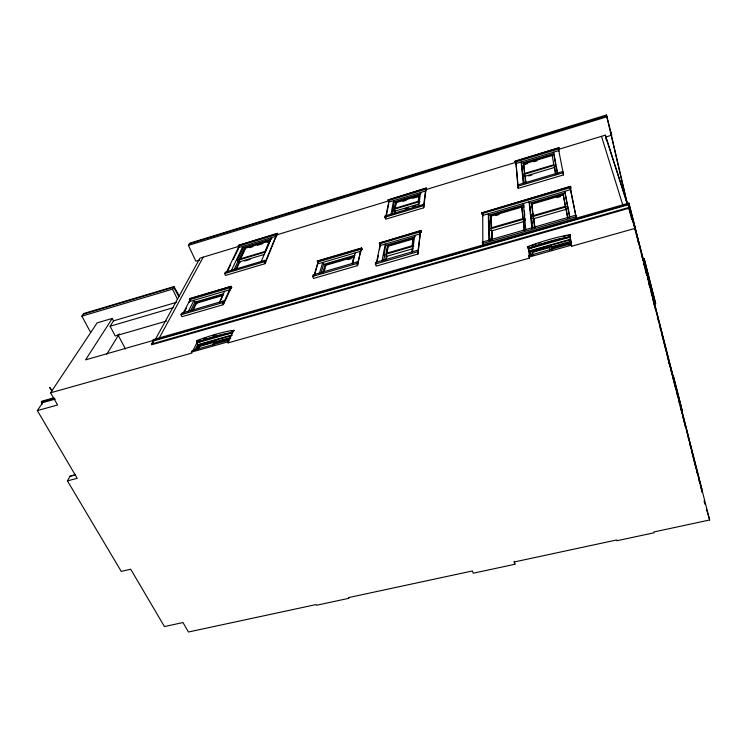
<?xml version="1.0" encoding="UTF-8"?>
<svg xmlns="http://www.w3.org/2000/svg" width="747" height="747" viewBox="0 0 747 747"><rect width="100%" height="100%" fill="white"/><g stroke="black" fill="none" stroke-linecap="round" stroke-linejoin="round"><path stroke-width="1.12" d="M194.948 350.427L197.638 344.731L196.526 342.453L196.713 340.632L199.832 339.465A102.965 40.73 -25.9 0 1 230.879 330.65L233.97 330.576L232.308 332.835L228.04 342.892L529.502 258.088L529.044 255.558L571.147 243.69L571.455 244.755M420.673 232.448L421.411 232.233L420.972 230.45L379.355 243.092L379.868 244.446L380.596 244.241L380.335 243.559L420.43 231.766L418.012 254.017L376.199 266.119L375.386 264.008L375.704 262.43L417.433 250.32L418.199 252.458M423.876 206.517L423.175 204.538L385.163 215.948L384.901 217.246L385.629 219.207L423.717 207.806L425.921 189.925L426.64 189.374L515.299 162.482L514.898 161.147L558.924 147.785L559.363 149.447L558.644 149.661L558.457 148.989L515.832 161.931L517.904 186.395M421.411 232.233L420.972 230.45M388.151 199.972L426.192 188.095L388.151 199.972L388.617 201.232L389.28 201.036L389.056 200.401L425.697 189.28L425.921 189.925M417.947 251.748L420.43 231.766M423.642 205.855L425.697 189.28M418.012 254.017L417.433 250.32M423.717 207.806L423.175 204.538M412.288 252.131L412.484 248.051L411.877 252.551M412.456 252.262L414.725 235.408M418.665 206.247L420.514 192.493L420.972 193.781L394.061 201.923L392.464 214.156M412.353 246.491L412.643 244.325M412.942 242.149L413.138 238.2L387.581 245.698L386.152 253.354L412.092 245.791L413.138 238.2M418.124 206.592L418.563 203.333L418.796 203.987L395.107 211.112L394.696 213.306M418.208 201.326L419.067 195.014L395.714 202.082L394.528 208.45L394.761 209.095L395.947 202.717L419.3 195.658L418.432 201.97L418.208 201.326L394.528 208.45M385.676 260.152L386.516 255.605L384.528 256.184L383.697 260.61M386.881 253.644L388.095 247.061L387.581 245.698M394.257 213.754L394.864 210.467L393.053 211.009M395.2 208.674L396.181 203.352L395.714 202.082M386.152 259.713L386.778 256.305L412.746 248.751M386.414 254.045L387.842 246.379L413.39 238.891M384.528 256.184L384.005 254.802L385.788 245.427L385.275 244.064L382.006 261.095M390.914 214.66L393.604 200.654L394.061 201.923M376.479 262.701L380.335 243.559M385.648 217.246L389.056 200.401M377.198 261.123L378.346 255.427M379.495 249.731L379.952 247.462M380.596 244.241L380.176 246.323L379.915 245.642L420.169 233.811L420.421 234.502M386.33 215.743L388.72 203.856M379.868 244.446L379.439 242.672M388.617 201.232L388.225 199.626M357.944 264.083L357.131 262.02L313.161 274.84L312.666 276.409L313.516 278.444L357.58 265.633L361.044 249.237L318.259 261.823L314.048 275.176M361.305 249.909L362.127 249.274L361.604 247.929L317.41 260.946L317.82 262.692L318.53 262.486L318.259 261.823M357.673 263.392L361.044 249.237M362.034 249.694L361.604 247.929M357.58 265.633L356.767 263.56L357.131 262.02M352.528 263.878L355.255 252.888M352.108 263.607L353.91 256.324L325.253 264.727L323.04 272.076M571.455 243.578L569.905 236.584L570.503 234.493L566.945 235.193A111.994 48.06 -17 0 0 530.79 245.464L527.373 246.734L528.624 248.854L529.259 255.502M323.32 272.748L325.524 265.39L354.181 256.996M324.226 271.32L325.169 268.164M320.902 273.337L323.61 264.419L322.788 262.421L319.389 273.533M314.646 274.831L317.587 263.952L360.549 251.328L360.81 252.01M277.016 235.081L277.8 234.53L277.286 233.316L238.33 245.455L238.863 246.659L239.488 246.473L239.217 245.866L276.763 234.474L265.101 263.672L225.501 275.447L224.642 273.57L225.333 272.141L264.858 260.348L265.689 262.253M265.418 261.618L276.763 234.474M277.651 234.894L277.286 233.316M265.101 263.672L264.27 261.767L264.858 260.348M260.992 262.01L271.357 237.705M270.143 240.767L265.334 252.056L265.064 251.44L269.882 240.16L244.745 247.771L239.385 259.153L239.656 259.769L245.007 248.368L270.143 240.767L269.882 240.16M228.04 342.892L227.602 341.958L228.283 340.343L192.231 350.511L191.456 352.136L191.914 353.051L50.591 392.81L57.594 404.967L37.35 410.598L77.221 478.341L67.426 480.872L121.257 571.418L130.697 569.214L164.452 626.565L182.987 622.54L188.44 632.009L316.102 604.566L316.457 605.266L348.905 598.3L348.569 597.591L472.356 570.979L473.243 573.21L514.898 564.274L514.281 561.268M229.955 338.83L216.359 342.668L216.051 340.501L198.59 345.441L196.834 349.176M214.165 344.75L216.051 340.501M212.475 345.609L214.221 341.706L199.692 345.814L198.31 348.746M224.091 303.039L223.176 301.069L181.857 313.114L180.989 314.748L181.941 316.691L223.353 304.655L230.916 288.249L231.794 287.614L231.206 286.325L189.598 298.576L189.981 300.285M223.792 302.386L230.618 287.604L230.916 288.249M189.364 299.024L231.206 286.325M180.989 314.748L222.429 302.684L223.176 301.069M198.534 349.204L199.916 346.272L214.445 342.173M236.108 269.751L239.843 261.767L264.429 254.4M219.188 302.815L224.623 291.255M219.59 302.488L223.297 294.607L196.321 302.507L192.259 310.453M235.828 269.135L239.572 261.151L240.123 262.384M240.422 259.34L245.277 248.975L244.745 247.771M196.162 349.652L198.366 344.983L231.953 335.487M233.69 270.526L237.863 261.665L239.572 261.151M237.863 261.665L237.313 260.442L243.429 247.537L271.88 238.919M193.137 350.483L196.75 342.91L232.308 332.835L233.755 330.118M231.187 270.937L242.896 246.333L243.429 247.537M227.181 271.955L230.655 264.765M233.139 259.62L238.592 248.312L238.321 247.715L275.998 236.295L276.259 236.902M226.406 272.366L239.217 245.866M193.071 310.108L196.62 303.142L222.513 295.56M190.448 310.967L194.995 302.143L223.334 293.832M188.001 311.975L194.08 300.229L194.995 302.143M183.827 313.096L186.395 308.194M182.996 313.432L190.336 299.454L230.618 287.604M159.055 338.4L203.212 257.164M153.191 341.024L151.52 344.059L151.865 344.722L153.527 341.678L153.191 341.024L628.703 204.631L646.799 274.887M155.096 339.904L199.963 258.145L239.04 246.286M701.461 487.903L701.825 489.117L628.871 203.072L153.06 339.708L152.509 340.716L153.07 341.818L153.621 340.809M67.426 480.872L70.134 476.072L75.54 474.662M90.732 332.602L81.871 316.158L172.548 289.145L173.995 286.587L179.215 295.961M199.729 260.012L195.845 261.189L188.421 245.399L189.701 243.214L606.415 114.991L611.709 135.198L605.864 136.972L605.387 135.151L559.307 149.129M106.774 354.227L119.287 333.9M166.628 321.042L115.243 335.973L110.108 326.234L113.544 320.855L176.451 302.33M113.544 320.855L112.265 318.427L85.569 359.858L629.151 203.94M50.591 392.81L97.129 322.891L112.265 318.427M37.35 410.598L42.663 402.642L55.362 399.094M42.495 404.024L41.328 402.026L41.879 401.195L53.952 397.815M81.871 316.158L83.711 313.525L173.995 286.587M200.056 339.922L196.937 341.09L196.713 340.632M527.531 247.248L529.24 246.613M189.383 243.755L606.667 115.832M188.421 245.399L607.022 116.775M238.33 245.455L277.137 233.68M515.832 161.931L516.028 162.594L515.327 162.799L514.926 161.473L558.924 147.785M277.8 234.53L388.692 200.887M388.701 202.138L425.491 190.989L425.715 191.634M523.768 182.987L521.555 163.322L553.872 153.537L553.49 152.183L557.318 173.481M552.08 154.76L553.816 164.723L524.553 173.509L523.516 163.406L552.08 154.76L552.266 155.441L523.712 164.079L524.758 174.191M249.647 247.649L252.925 246.659M257.295 245.343L262.757 243.69M267.127 242.364L270.405 241.374M402.848 201.335L406.181 200.336M412.858 198.319L418.413 196.638M527.205 163.742L523.908 164.742L523.516 163.406M533.797 161.754L537.084 160.764M392.586 209.72L419.945 201.485M405.033 208.843L408.254 207.871M412.568 206.574L415.799 205.602M239.385 259.153L265.064 251.44M237.313 260.442L265.381 252.019M522.685 174.779L555.908 164.807L554.078 154.666M384.901 217.246L423.017 205.817M523.096 176.143L525.029 175.564L525.44 176.927M555.619 174.144L554.33 166.777L556.3 166.189L557.71 174.051M554.33 166.777L554.526 167.468L525.234 176.245L525.897 182.651M244.586 261.039L250.17 259.368M528.689 175.947L531.948 174.975M83.253 314.188L173.64 287.221L178.86 296.606M558.457 148.989L563.537 174.901L518.222 188.375L517.587 186.283L517.484 185.004L562.696 171.521L563.294 173.64M224.642 273.57L264.27 261.767M517.587 186.283L562.939 172.772L562.696 171.521M570.334 188.449L570.129 187.721L482.711 213.437L482.945 214.146L482.179 214.361L481.722 212.951L570.633 186.376L571.119 188.216L570.334 188.449L576.236 217.536M317.279 261.366L361.501 248.34M379.355 243.092L420.916 230.851M481.722 212.951L570.633 186.376M110.108 326.234L173.556 307.615M385.788 245.427L415.229 236.79M489.687 240.487L488.79 215.211L523.778 204.939L523.339 203.501L525.823 230.02M532.406 227.826L529.483 203.268L565.115 192.81L564.704 191.353L569.625 217.414M323.61 264.419L354.928 255.241M490.854 215.416L491.358 228.554L490.854 215.416L521.77 206.349L523.096 219.338L521.77 206.349M563.145 194.211L565.367 206.256L533.022 215.659L531.659 203.445L563.145 194.211L563.565 195.667M491.078 216.126L521.994 207.059M533.115 215.276L531.873 204.164L563.35 194.939L565.582 207.003M495.728 215.538L499.033 214.566M557.047 197.581L560.306 196.629M347.831 259.611L351.137 258.639M384.005 254.802L413.987 246.062M312.666 276.409L356.767 263.56M491.124 227.826L522.872 218.6M489.033 229.282L525.085 218.824L525.533 220.29L523.395 220.916L524.273 230.664M530.968 217.116L567.692 206.452L565.115 192.81M489.509 230.739L491.61 230.132L491.843 230.851L492.049 239.638M531.416 218.591L533.554 217.965L534.002 219.441M567.72 218.171L565.946 208.581L568.122 207.946L567.692 206.452M375.386 264.008L417.237 251.879M491.843 230.851L523.619 221.644L524.413 230.328M565.946 208.581L566.161 209.319L533.778 218.703L534.749 227.349M482.851 245.147L482.357 242.075L575.592 215.239L576.329 218.301M482.366 243.653L575.9 216.77L575.592 215.239M151.52 344.059L629.553 207.236M151.865 344.722L628.881 208.273L635.314 228.321L571.716 246.211L571.147 243.69M197.638 344.731L232.065 334.992M529.688 255.353L529.259 250.917L570.661 239.199M530.893 255.605L530.445 251.067L569.578 240.002L570.036 241.561L551.258 246.865L551.809 250.236M530.94 254.988L530.603 251.58L550.95 245.828L551.258 246.865M532.714 255.026L532.387 251.823L549.316 247.033L549.475 247.556L532.546 252.337L532.872 255.549M216.49 341.416L230.459 337.476M216.144 342.21L230.776 338.074M551.351 247.584L568.42 242.766L568.57 243.289L551.51 248.107M191.456 352.136L227.602 341.958M529.502 258.088L529.184 257.043L571.408 245.147M41.328 402.026L54.41 398.366M642.878 260.498L644.568 260.04L655.651 303.609L653.989 304.048M69.966 476.362L75.372 474.961M628.871 203.072L709.65 519.977L653.84 531.976L654.073 532.77L616.929 540.744L616.686 539.96L514.067 562.015L514.898 564.274M567.094 235.716L568.878 235.361M231.094 331.108L233.97 330.576M52.01 390.821L49.619 387.385L51.888 390.681M527.373 246.734L529.259 250.917M42.168 401.793L42.663 402.642M117.905 334.693L125.468 349.073M172.548 289.145L177.441 299.183M190.336 299.454L190.644 300.089M189.598 298.576L190.214 299.846M189.486 302.311L189.178 301.676L229.609 289.799L229.908 290.443M196.321 302.507L196.928 303.786M228.283 340.343L228.722 341.276M222.429 302.684L223.353 304.655M231 286.764L231.598 288.053M317.41 260.946L317.961 262.272M325.253 264.727L325.795 266.063M353.91 256.324L354.442 257.678M375.704 262.43L376.245 263.84M386.516 255.605L387.039 256.996M385.163 215.948L385.891 217.9M394.864 210.467L395.34 211.746M419.067 195.014L419.525 196.302M426.192 188.095L426.602 189.719M610.532 131.687L611.709 135.198M482.357 242.075L482.851 243.559L482.711 213.437M481.722 212.559L482.179 214.361M482.954 216.144L482.721 215.435L570.521 189.645L570.727 190.373M605.387 135.151L627.76 204.799M606.331 138.793L617.218 172.762M617.573 173.855L626.714 202.381M488.79 215.211L488.333 213.791L488.781 240.73M644.568 260.04L644.045 258.397L655.651 303.609M601.494 136.327L622.802 205.033M530.445 251.067L530.603 251.58M523.395 220.916L523.843 222.382M532.387 251.823L532.546 252.337M517.484 185.004L518.222 188.375M678.108 396.283L678.313 396.974M681.731 408.917L682.31 410.841L673.579 376.918L681.451 407.815M529.483 203.268L529.053 201.83L531.864 228.283M516.168 164.228L515.972 163.565L558.765 150.586L558.961 151.267M521.555 163.322L521.154 161.987L523.264 183.631M531.659 203.445L531.873 204.164M704.029 501.004L705.019 504.356M706.345 508.819L709.65 519.977M570.503 234.493L570.054 237.107L571.716 246.211M562.939 172.772L563.537 174.901M558.989 148.102L559.363 149.447M666.819 353.882L667.715 357.243M668.322 359.484L673.738 379.635M667.501 356.851L673.094 377.534M674.905 384.285L678.239 396.666M647.378 277.137L658.023 318.857M658.593 321.117L676.707 392.147M677.286 394.407L685.625 427.097M686.204 429.357L687.931 436.117M688.501 438.377L702.301 492.497L700.35 485.447M628.703 204.631L635.613 231.691M636.183 233.951L637.051 237.331M637.63 239.591L638.489 242.971M641.365 254.251L642.233 257.631M643.671 263.271L644.53 266.66M645.109 268.911L646.837 275.68M648.844 283.571L649.713 286.96M651.151 292.6L652.01 295.98M652.589 298.23L653.448 301.62M654.027 303.87L655.754 310.64M657.771 318.539L658.63 321.92M660.068 327.56L660.936 330.94M661.506 333.199L663.233 339.96M663.812 342.219L666.109 351.239M668.985 362.519L669.854 365.899M671.292 371.539L672.151 374.929M672.73 377.179L674.457 383.949M675.036 386.199L675.895 389.589M676.474 391.839L677.333 395.228M678.771 400.868L679.639 404.248M680.209 406.499L681.936 413.268M682.515 415.528L683.374 418.908M683.953 421.168L685.681 427.928M687.688 435.828L688.557 439.208M689.995 444.848L690.854 448.228M691.433 450.488L696.036 468.537M696.615 470.787L697.474 474.168M698.912 479.807L699.78 483.197M628.881 208.273L631.766 219.581M605.537 136.813L606.349 140.175M610.794 132.807L627.312 203.726M606.415 114.991L610.906 134.273M611.41 136.206L627.247 204.099M570.129 187.721L576.021 216.77M568.336 209.085L569.634 215.911M566.161 209.319L567.739 217.863M569.578 240.002L570.391 244.474M568.42 242.766L568.794 244.885M554.526 167.468L555.824 174.835M550.95 245.828L551.585 250.338M549.316 247.033L549.755 250.226M534.609 224.847L534.852 227.013M532.34 207.115L532.592 209.337M533.087 213.791L533.339 216.014M533.554 217.965L534.647 227.686M531.771 219.216L532.256 223.745M532.508 226.014L532.751 228.283M530.155 206.882L530.622 211.224M530.977 214.482L531.322 217.75M525.029 175.564L525.804 183.034M523.544 177.917L523.983 182.324M522.06 165.731L522.386 168.971M522.807 173.295L523.021 175.452M529.044 255.558L529.184 257.043M523.778 204.939L523.992 207.255M524.319 210.729L524.758 215.351M516.028 162.594L518.016 185.947M492.105 232.672L492.264 239.273M491.358 219.095L491.563 228.143M491.61 230.132L491.834 240.002M490.088 238.237L490.135 240.543M489.332 221.047L489.49 229.88M196.75 342.91A98.118 38.844 -25.9 0 1 232.308 332.835M203.24 338.783A102.946 40.768 -25.9 0 1 206.415 337.691M212.727 335.692A102.946 40.768 -25.9 0 1 215.855 334.777M196.526 342.453A98.146 38.807 -25.9 0 1 232.093 332.368M530.949 245.978A111.957 48.107 -17 0 1 533.591 245.025M534.478 244.717A111.957 48.107 -17 0 1 536.262 244.11M538.932 243.214A111.957 48.107 -17 0 1 540.725 242.635M563.443 236.5A111.957 48.107 -17 0 1 565.264 236.099M528.465 248.34A106.737 45.791 -17 0 1 569.905 236.584M570.054 237.107L528.624 248.854A106.709 45.828 -17 0 1 570.054 237.107"/></g></svg>
